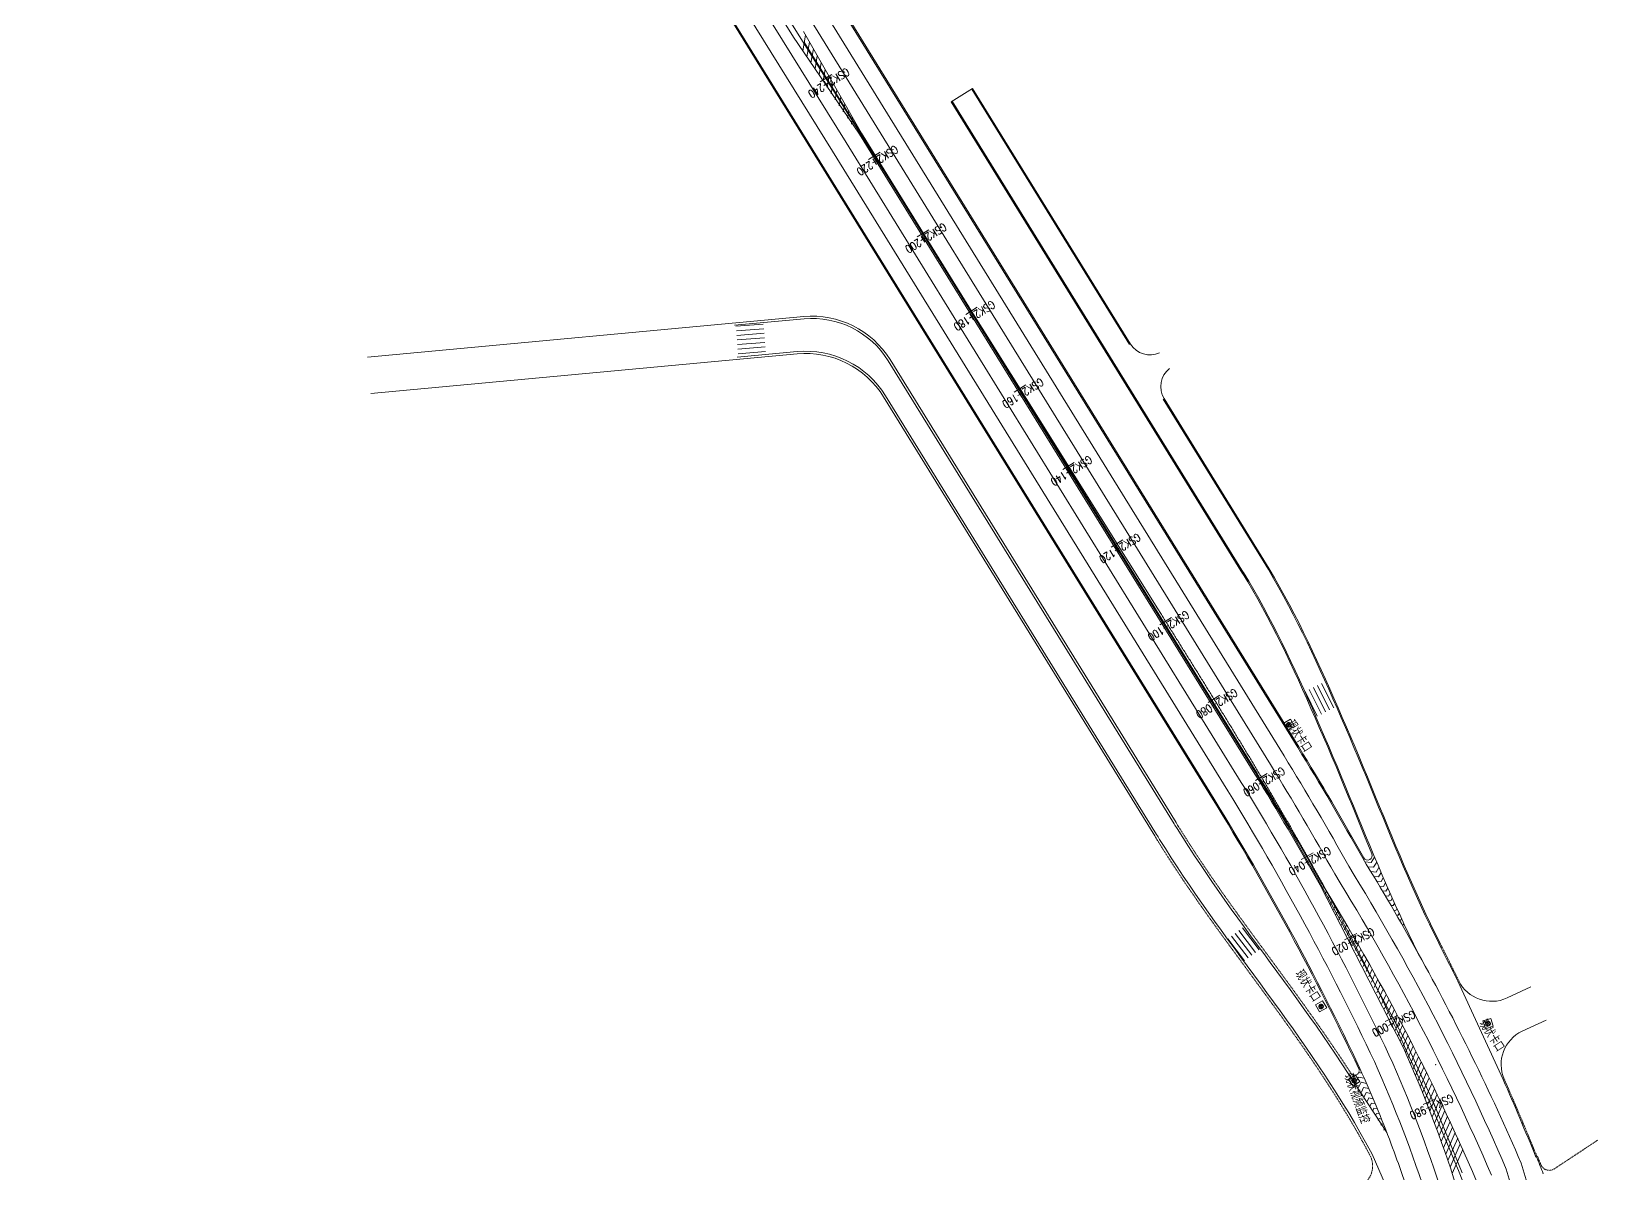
# Model space of a CAD drawing. Header units: millimetres. Extents: x 523446 to 528898, y 388189 to 392165.
# Drawn here: x 525027.2 to 525369.6, y 389219.9 to 389469.7 of the extents above; entities that cross this region are included whole.
import ezdxf
from ezdxf.enums import TextEntityAlignment as Align

# ---------------------------------------------------------------- set-up
doc = ezdxf.new("R2010")
doc.units = ezdxf.units.MM
doc.header["$PDSIZE"] = 5
for name, pattern in [('ACAD_ISO03W100', [30, 12, -18]), ('ACAD_ISO04W100', [30, 24, -3, 0, -3]), ('白色虚线3米', [6, 3, -3])]:
    doc.linetypes.add(name, pattern=pattern)
for name, color, linetype, lineweight in [('0-现状交通设施2018', 7, 'Continuous', 0), ('0-现状信号灯', 7, 'Continuous', 40), ('000-scy-车道标线(实)', 7, 'Continuous', 40), ('人行横道', 7, 'Continuous', 30)]:
    doc.layers.add(name, color=color, linetype=linetype, lineweight=lineweight)
for name, color, linetype in [('000-scy-护栏', 160, 'ACAD_ISO03W100'), ('000-scy-道路标线', 122, '白色虚线3米'), ('GSS-标注路线桩号', 7, 'Continuous'), ('MEDS道路平面中线-GSS', 7, 'Continuous'), ('车行道边线', 5, 'ACAD_ISO04W100')]:
    doc.layers.add(name, color=color, linetype=linetype)
doc.styles.add('HZTXT_S', font='TXT_S.shx', dxfattribs={"width": 0.75, "bigfont": 'HZTXT.shx'})
doc.styles.add('MEDS', font='TXT_S.SHX', dxfattribs={"width": 0.75, "bigfont": 'hztxt.shx'})

# ---------------------------------------------------------------- blocks, each defined once
blk = doc.blocks.new('7')
at = {"layer": '0-现状信号灯', "linetype": 'Continuous', "lineweight": 0, "ltscale": 0.005}
for p, q in [((525414.9, 388753.36), (525416.62, 388753.9)), ((525415.44, 388751.64), (525414.9, 388753.36)), ((525417.16, 388752.19), (525415.44, 388751.64)), ((525415.94, 388753.28), (525415.56, 388752.55)), ((525416.18, 388753.26), (525415.71, 388752.36)), ((525416.37, 388753.15), (525415.92, 388752.27)), ((525416.51, 388752.92), (525416.18, 388752.28)), ((525416.62, 388753.9), (525417.16, 388752.19))]:
    blk.add_line(p, q, dxfattribs=at)
blk.add_ellipse((525416.02, 388752.77), major_axis=(0.365, 0.365), ratio=1, start_param=3.156470216024712, end_param=9.439655523204298, dxfattribs=at)

msp = doc.modelspace()

# ---------------------------------------------------------------- linework, layer by layer
at = {"layer": '000-scy-护栏', "linetype": 'ByBlock', "lineweight": 0, "ltscale": 0.2}
msp.add_lwpolyline([(525196.14, 389467.29), (525206.86, 389449.93), (525210.56, 389443.95), (525221.96, 389425.48), (525294.99, 389307.24), (525301.71, 389296.08), (525309.36, 389282.66), (525309.36, 389282.66), (525327.54, 389248.86), (525333.68, 389235.46), (525333.68, 389235.46), (525339.98, 389220.13)], dxfattribs=at)
at = {"layer": '000-scy-车道标线(实)', "color": 7, "linetype": 'ByBlock', "lineweight": 0}
msp.add_line((525201.37, 389459.77), (525200.52, 389459.25), dxfattribs=at)
at = {"layer": '000-scy-车道标线(实)', "color": 4, "linetype": 'ByBlock', "lineweight": 0, "ltscale": 0.5}
for points in [[(525165.9, 389536.71), (525304.01, 389313.09)], [(525147.6, 389525.42), (525285.72, 389301.79)], [(525193.8, 389468.37), (525188.73, 389476.48)], [(525208.23, 389447.17), (525193.66, 389468.6)], [(525208.67, 389447.42), (525195.94, 389469.66)], [(525228.49, 389454.39), (525292.17, 389351.3)], [(525232.73, 389457.05), (525267.24, 389401.17)], [(525196.08, 389406.81), (525180.85, 389405.4)], [(525194.57, 389399.64), (525181.49, 389398.43)], [(525214.47, 389397.64), (525277, 389296.4)], [(525213.9, 389390), (525273.17, 389294.04)], [(525274.6, 389389.26), (525296.42, 389353.93)], [(525296.42, 389353.93), (525297.59, 389352.01), (525298.73, 389350.07), (525299.84, 389348.12), (525300.93, 389346.15), (525301.99, 389344.17), (525303.04, 389342.17), (525304.06, 389340.16), (525305.07, 389338.14), (525306.06, 389336.11), (525307.03, 389334.07), (525307.99, 389332.02), (525308.94, 389329.96), (525309.87, 389327.9), (525310.8, 389325.82), (525311.72, 389323.75), (525312.63, 389321.67), (525313.53, 389319.58), (525314.46, 389317.43), (525315.39, 389315.27), (525316.31, 389313.1), (525317.22, 389310.93), (525318.12, 389308.76), (525319.02, 389306.59), (525319.91, 389304.42), (525320.8, 389302.24), (525321.69, 389300.07), (525322.58, 389297.91), (525323.47, 389295.74), (525324.37, 389293.58), (525325.26, 389291.43), (525326.17, 389289.28), (525327.08, 389287.14), (525328, 389285), (525328.94, 389282.87), (525329.88, 389280.75), (525330.84, 389278.64), (525331.82, 389276.53), (525332.81, 389274.44), (525334.86, 389270.28)], [(525292.15, 389351.33), (525293.29, 389349.44), (525294.4, 389347.57), (525295.48, 389345.67), (525296.54, 389343.76), (525297.58, 389341.82), (525298.6, 389339.88), (525299.6, 389337.91), (525300.59, 389335.93), (525301.56, 389333.94), (525302.51, 389331.93), (525303.46, 389329.92), (525304.39, 389327.89), (525305.31, 389325.85), (525306.23, 389323.8), (525307.14, 389321.74), (525308.04, 389319.67), (525308.94, 389317.59), (525309.87, 389315.45), (525310.79, 389313.31), (525311.7, 389311.16), (525312.61, 389309.01), (525313.5, 389306.85), (525314.4, 389304.68), (525315.29, 389302.51), (525316.18, 389300.35), (525317.07, 389298.18), (525317.96, 389296.01), (525318.85, 389293.84), (525319.75, 389291.67), (525320.65, 389289.5), (525321.56, 389287.33), (525322.49, 389285.17), (525323.42, 389283), (525324.36, 389280.85), (525325.32, 389278.7), (525326.3, 389276.55), (525327.29, 389274.41), (525328.31, 389272.26), (525330.37, 389268.07)], [(525277.62, 389295.39), (525278.87, 389293.38), (525280.13, 389291.41), (525281.41, 389289.44), (525282.72, 389287.48), (525284.04, 389285.53), (525285.38, 389283.58), (525286.73, 389281.64), (525288.11, 389279.69), (525289.49, 389277.75), (525290.89, 389275.81), (525292.3, 389273.87), (525293.72, 389271.92), (525295.15, 389269.97), (525296.58, 389268.02), (525298.02, 389266.07), (525299.47, 389264.1), (525300.91, 389262.13), (525302.35, 389260.15), (525303.79, 389258.17), (525305.23, 389256.17), (525306.66, 389254.16), (525308.09, 389252.15), (525309.5, 389250.11), (525310.91, 389248.07), (525312.3, 389246.02), (525313.68, 389243.94), (525323.49, 389228.88)], [(525273.8, 389293.01), (525275.07, 389290.98), (525276.35, 389288.97), (525277.65, 389286.97), (525278.98, 389284.98), (525280.32, 389283), (525281.68, 389281.02), (525283.05, 389279.05), (525284.44, 389277.09), (525285.84, 389275.13), (525287.25, 389273.17), (525288.66, 389271.22), (525290.09, 389269.27), (525291.52, 389267.31), (525292.96, 389265.36), (525294.4, 389263.4), (525295.84, 389261.44), (525297.28, 389259.48), (525298.71, 389257.51), (525300.15, 389255.53), (525301.57, 389253.55), (525302.99, 389251.56), (525304.4, 389249.56), (525305.8, 389247.55), (525307.19, 389245.54), (525308.56, 389243.51), (525309.92, 389241.47), (525311.26, 389239.42), (525312.58, 389237.35), (525313.88, 389235.27), (525315.15, 389233.18), (525316.4, 389231.08), (525317.62, 389228.96), (525318.82, 389226.82), (525320.25, 389224.15)], [(525327.1, 389247.41), (525308.88, 389282.96)]]:
    msp.add_lwpolyline(points, dxfattribs=at)
at = {"layer": '000-scy-车道标线(实)', "color": 4, "linetype": 'ByBlock', "lineweight": 0}
for points in [[(525195.82, 389465.43), (525196.41, 389468.84)], [(525196.71, 389464.12), (525197.26, 389467.34)], [(525197.6, 389462.81), (525198.12, 389465.85)], [(525198.49, 389461.5), (525198.98, 389464.35)], [(525199.38, 389460.19), (525199.84, 389462.85)], [(525200.27, 389458.86), (525200.7, 389461.35)], [(525201.13, 389457.37), (525201.55, 389459.85)], [(525202.01, 389456.04), (525202.41, 389458.35)], [(525202.9, 389454.71), (525203.27, 389456.85)], [(525203.79, 389453.37), (525204.13, 389455.35)], [(525204.67, 389452.04), (525204.99, 389453.85)], [(525205.56, 389450.71), (525205.84, 389452.36)], [(525206.45, 389449.37), (525206.7, 389450.86)], [(525318.66, 389288.09), (525320.06, 389287.97), (525320.77, 389289.15)], [(525319.35, 389287.02), (525320.6, 389286.91), (525321.27, 389288.03)], [(525319.99, 389285.96), (525321.14, 389285.86), (525321.75, 389286.89)], [(525320.63, 389284.9), (525321.68, 389284.81), (525322.24, 389285.75)], [(525321.27, 389283.85), (525322.22, 389283.76), (525322.72, 389284.62)], [(525321.91, 389282.79), (525322.76, 389282.71), (525323.21, 389283.48)], [(525309.66, 389282.76), (525309.38, 389282.12)], [(525310.29, 389281.72), (525309.98, 389281.02)], [(525310.93, 389280.68), (525310.59, 389279.91)], [(525311.56, 389279.63), (525311.2, 389278.8)], [(525322.54, 389281.73), (525323.29, 389281.66), (525323.7, 389282.35)], [(525323.16, 389280.67), (525323.83, 389280.61), (525324.2, 389281.23)], [(525323.79, 389279.61), (525324.37, 389279.56), (525324.69, 389280.11)], [(525312.19, 389278.58), (525311.8, 389277.69)], [(525312.82, 389277.53), (525312.4, 389276.57)], [(525313.45, 389276.47), (525313, 389275.45)], [(525324.41, 389278.56), (525324.91, 389278.51), (525325.19, 389278.99)], [(525325.02, 389277.5), (525325.45, 389277.46), (525325.7, 389277.88)], [(525325.64, 389276.44), (525325.99, 389276.41), (525326.2, 389276.77)], [(525314.08, 389275.42), (525313.58, 389274.27)], [(525314.7, 389274.35), (525314.2, 389273.21)], [(525315.33, 389273.29), (525314.8, 389272.08)], [(525326.25, 389275.39), (525326.52, 389275.36), (525326.71, 389275.67)], [(525326.85, 389274.33), (525327.06, 389274.31), (525327.22, 389274.57)], [(525315.95, 389272.22), (525315.39, 389270.95)], [(525316.57, 389271.15), (525315.99, 389269.81)], [(525317.19, 389270.07), (525316.58, 389268.68)], [(525317.81, 389268.99), (525317.17, 389267.53)], [(525318.43, 389267.91), (525317.76, 389266.39)], [(525319.04, 389266.82), (525318.35, 389265.24)], [(525319.66, 389265.73), (525318.94, 389264.09)], [(525320.27, 389264.64), (525319.52, 389262.94)], [(525320.88, 389263.54), (525320.11, 389261.78)], [(525321.49, 389262.44), (525320.69, 389260.62)], [(525322.1, 389261.34), (525321.27, 389259.45)], [(525322.7, 389260.23), (525321.85, 389258.29)], [(525323.31, 389259.12), (525322.43, 389257.12)], [(525323.91, 389258), (525323.01, 389255.94)], [(525324.51, 389256.88), (525323.58, 389254.76)], [(525325.11, 389255.76), (525324.16, 389253.58)], [(525325.71, 389254.64), (525324.73, 389252.4)], [(525326.31, 389253.51), (525325.3, 389251.21)], [(525326.9, 389252.37), (525325.87, 389250.02)], [(525327.49, 389251.24), (525326.43, 389248.82)], [(525328.09, 389250.1), (525327, 389247.63)], [(525328.68, 389248.95), (525327.56, 389246.4)], [(525329.26, 389247.8), (525328.1, 389245.16)], [(525329.85, 389246.65), (525328.65, 389243.91)], [(525330.43, 389245.49), (525329.19, 389242.66)], [(525315.4, 389241.75), (525315.54, 389242.04)], [(525317.19, 389243.1), (525317.56, 389243.03)], [(525317.4, 389242.04), (525318.07, 389241.9)], [(525331.02, 389244.33), (525329.73, 389241.4)], [(525331.6, 389243.17), (525330.26, 389240.13)], [(525332.18, 389242), (525330.79, 389238.85)], [(525316.04, 389240.76), (525316.35, 389241.41)], [(525316.67, 389239.77), (525317.28, 389241.04), (525318.56, 389240.78)], [(525317.3, 389238.76), (525317.85, 389239.91), (525319.06, 389239.66)], [(525317.93, 389237.76), (525318.41, 389238.77), (525319.54, 389238.54)], [(525332.76, 389240.83), (525331.32, 389237.56)], [(525333.33, 389239.65), (525331.84, 389236.26)], [(525333.91, 389238.47), (525332.36, 389234.95)], [(525318.55, 389236.74), (525318.98, 389237.63), (525320.02, 389237.42)], [(525319.17, 389235.72), (525319.54, 389236.5), (525320.49, 389236.3)], [(525319.78, 389234.69), (525320.11, 389235.36), (525320.96, 389235.19)], [(525334.48, 389237.29), (525332.88, 389233.64)], [(525335.05, 389236.1), (525333.39, 389232.31)], [(525320.4, 389233.65), (525320.67, 389234.23), (525321.42, 389234.07)], [(525321, 389232.6), (525321.24, 389233.09), (525321.87, 389232.96)], [(525321.61, 389231.55), (525321.8, 389231.95), (525322.32, 389231.85)], [(525335.62, 389234.91), (525333.89, 389230.98)], [(525336.18, 389233.71), (525334.4, 389229.64)], [(525336.75, 389232.51), (525334.9, 389228.28)], [(525322.21, 389230.49), (525322.37, 389230.82), (525322.76, 389230.74)], [(525322.81, 389229.42), (525322.93, 389229.68), (525323.2, 389229.63)], [(525337.31, 389231.31), (525335.39, 389226.92)], [(525337.87, 389230.1), (525335.88, 389225.55)], [(525338.43, 389228.88), (525336.36, 389224.16)], [(525338.99, 389227.66), (525336.84, 389222.77)], [(525339.55, 389226.44), (525337.32, 389221.36)], [(525340.1, 389225.22), (525337.79, 389219.95)]]:
    msp.add_lwpolyline(points, dxfattribs=at)
at = {"layer": '000-scy-车道标线(实)', "color": 30, "linetype": 'ByBlock', "lineweight": 0, "ltscale": 0.5}
for points in [[(525208.66, 389447.44), (525295.05, 389307.55)], [(525208.23, 389447.17), (525294.63, 389307.29)]]:
    msp.add_lwpolyline(points, dxfattribs=at)
at = {"layer": '000-scy-车道标线(实)', "color": 4, "linetype": 'ByBlock', "lineweight": 0, "ltscale": 0.5}
for points in [[(525214.47, 389397.64, 0.284859), (525196.08, 389406.81)], [(525213.9, 389390, 0.284859), (525194.57, 389399.64, 0.284859)], [(525318.22, 389288.86, 0.011497), (525304.01, 389313.09)], [(525317.6, 389242.94, 0.02842), (525285.72, 389301.79)], [(525330.37, 389268.07, 0.011786), (525318.22, 389288.86)], [(525343.12, 389218.24, 0.036855), (525309.04, 389283.76)], [(525338.98, 389261.98, 0.003756), (525334.86, 389270.28)], [(525338.72, 389217.09, 0.028922), (525327.1, 389247.41)], [(525324.44, 389226.39, 0.015937), (525317.6, 389242.94)], [(525356.1, 389223.5, 0.007476), (525348.93, 389240.49)], [(525329.22, 389212.62, 0.012979), (525324.44, 389226.39)], [(525356.1, 389223.5, 0.000148), (525355.96, 389223.83, 0.000148)]]:
    msp.add_lwpolyline(points, format="xyb", dxfattribs=at)
at = {"layer": '000-scy-车道标线(实)', "color": 30, "linetype": 'ByBlock', "lineweight": 0, "ltscale": 0.5}
for points in [[(525308.88, 389282.96, 0.011758), (525294.63, 389307.29)], [(525309.28, 389283.27, 0.011723), (525295.05, 389307.55)]]:
    msp.add_lwpolyline(points, format="xyb", dxfattribs=at)
at = {"layer": '000-scy-车道标线(实)', "linetype": 'ByBlock', "lineweight": 0}
for points in [[(525273.81, 389293.01, 0.000526), (525273.17, 389294.04, 0.000526)], [(525277.64, 389295.37, 0.000526), (525277, 389296.4)]]:
    msp.add_lwpolyline(points, format="xyb", dxfattribs=at)
at = {"layer": '000-scy-车道标线(实)', "color": 4, "linetype": 'ByBlock', "lineweight": 0, "ltscale": 0.5}
msp.add_arc((524784.5, 388992.2), 616.75, 21.66708, 22.03047, dxfattribs=at)
at = {"layer": '000-scy-车道标线(实)', "color": 4, "linetype": 'ByBlock', "lineweight": 0}
msp.add_point((525334.2, 389243.75), dxfattribs=at)
msp.add_point((525334.2, 389243.75), dxfattribs=at)
at = {"layer": '000-scy-道路标线', "linetype": 'ByBlock', "lineweight": 0, "flags": 128}
for points in [[(525027.15, 389718.74), (525027.15, 389718.74, 0.000172), (525059.34, 389677.54, -0.019751), (525133.47, 389574.46, -0.006988), (525159.94, 389533.04), (525298.06, 389309.41, -0.010354), (525312.1, 389285.46, -0.03685), (525346.37, 389219.56)], [(525349.61, 389220.87, 0.036839), (525315.16, 389287.16, 0.010515), (525301.04, 389311.25), (525162.92, 389534.88, 0.007056), (525136.39, 389576.39, 0.019792), (525062.09, 389679.69), (525029.77, 389720.78)], [(525028.85, 389698.29), (525050.47, 389670.61, -0.027466), (525150.37, 389527.12), (525202.28, 389443.5), (525288.7, 389303.63, -0.028193), (525320.77, 389244.43, -0.028481), (525332.46, 389213.93)], [(525031.6, 389700.45), (525053.23, 389672.77, -0.027483), (525153.35, 389528.96), (525205.26, 389445.34), (525291.68, 389305.47, -0.028213), (525323.94, 389245.92, -0.028051), (525335.71, 389215.24)], [(525352.86, 389222.18, 0.024664), (525330.37, 389268.07)], [(525368.48, 389176.08, 0.009932), (525360.72, 389199.13, -0.025984), (525352.85, 389222.2)], [(525365.14, 389175.03, 0.009993), (525357.37, 389198.09, -0.026477), (525349.6, 389220.89)]]:
    msp.add_lwpolyline(points, format="xyb", dxfattribs=at)
for points in [[(525348.93, 389240.49), (525338.98, 389261.98)], [(525325.88, 389211.27), (525320.25, 389224.15)]]:
    msp.add_lwpolyline(points, dxfattribs=at)
at = {"layer": 'GSS-标注路线桩号', "color": 7, "linetype": 'ByBlock', "lineweight": 0}
for p, q in [((525202.14, 389460.21), (525199.6, 389458.62)), ((525212.75, 389443.25), (525210.21, 389441.66)), ((525223.36, 389426.3), (525220.81, 389424.71)), ((525233.96, 389409.34), (525231.42, 389407.75)), ((525244.57, 389392.38), (525242.02, 389390.79)), ((525255.17, 389375.43), (525252.63, 389373.84)), ((525265.78, 389358.47), (525263.23, 389356.88)), ((525276.38, 389341.51), (525273.84, 389339.92)), ((525286.95, 389324.52), (525284.4, 389322.95)), ((525297.34, 389307.4), (525294.76, 389305.87)), ((525307.38, 389290.06), (525304.76, 389288.6)), ((525316.91, 389272.43), (525314.24, 389271.04)), ((525325.84, 389254.48), (525323.14, 389253.19)), ((525334.18, 389236.24), (525331.43, 389235.04))]:
    msp.add_line(p, q, dxfattribs=at)
at = {"layer": 'MEDS道路平面中线-GSS', "color": 4, "linetype": 'ByBlock', "lineweight": 0}
msp.add_line((525273.44, 389343.39), (525166.93, 389513.68), dxfattribs=at)
at = {"layer": 'MEDS道路平面中线-GSS', "color": 6, "linetype": 'ByBlock', "lineweight": 0}
msp.add_lwpolyline([(525273.44, 389343.39), (525274.06, 389342.4, -0.000008), (525274.68, 389341.41, -0.000016), (525275.29, 389340.42, -0.000024), (525275.91, 389339.43, -0.000032), (525276.53, 389338.44, -0.000041), (525277.15, 389337.45, -0.000049), (525277.77, 389336.46, -0.000057), (525278.39, 389335.47, -0.000065), (525279, 389334.48, -0.000073), (525279.62, 389333.49, -0.000081), (525280.24, 389332.5, -0.000089), (525280.85, 389331.51, -0.000097), (525281.47, 389330.52, -0.000105), (525282.09, 389329.53, -0.000113), (525282.7, 389328.54, -0.000122), (525283.32, 389327.55, -0.00013), (525283.93, 389326.56, -0.000138), (525284.54, 389325.57, -0.000146), (525285.16, 389324.57, -0.000154), (525285.77, 389323.58, -0.000162), (525286.38, 389322.59, -0.00017), (525286.99, 389321.59, -0.000178), (525287.6, 389320.6, -0.000186), (525288.21, 389319.6, -0.000194), (525288.82, 389318.61, -0.000203), (525289.43, 389317.61, -0.000211), (525290.04, 389316.62, -0.000219), (525290.64, 389315.62, -0.000227), (525291.25, 389314.62, -0.000235), (525291.85, 389313.63, -0.000243), (525292.46, 389312.63, -0.000251), (525293.06, 389311.63, -0.000259), (525293.66, 389310.63, -0.000267), (525294.26, 389309.63, -0.000275), (525294.86, 389308.63, -0.000284), (525295.46, 389307.63, -0.000292), (525296.06, 389306.62, -0.0003), (525296.65, 389305.62, -0.000308), (525297.25, 389304.62, -0.000316), (525297.84, 389303.61, -0.000324), (525298.43, 389302.61, -0.000332), (525299.02, 389301.6, -0.00034), (525299.61, 389300.59, -0.000348), (525300.2, 389299.59, -0.000356), (525300.79, 389298.58, -0.000365), (525301.37, 389297.57, -0.000373), (525301.96, 389296.56, -0.000381), (525302.54, 389295.55, -0.000389), (525303.12, 389294.54, -0.000397), (525303.7, 389293.52, -0.000405), (525304.28, 389292.51, -0.000413), (525304.85, 389291.49, -0.000421), (525305.43, 389290.48, -0.000429), (525306, 389289.46, -0.000438), (525306.57, 389288.44, -0.000446), (525307.14, 389287.43, -0.000454), (525307.7, 389286.41, -0.000462), (525308.27, 389285.38, -0.00047), (525308.83, 389284.36, -0.000486), (525309.39, 389283.34)], format="xyb", dxfattribs=at)
at = {"layer": 'MEDS道路平面中线-GSS', "color": 233, "linetype": 'ByBlock', "lineweight": 0}
msp.add_arc((524783.01, 388995.38), 600, 20.82037, 28.68113, dxfattribs=at)
at = {"layer": '人行横道', "color": 4, "linetype": 'ByBlock', "lineweight": 0}
for points in [[(525181.2, 389405.18), (525187.18, 389405.66)], [(525181.28, 389404.19), (525187.26, 389404.66)], [(525181.36, 389403.19), (525187.34, 389403.67)], [(525181.44, 389402.19), (525187.42, 389402.67)], [(525181.52, 389401.19), (525187.5, 389401.67)], [(525181.59, 389400.2), (525187.58, 389400.68)], [(525181.67, 389399.2), (525187.66, 389399.68)], [(525308.28, 389319.97), (525305.63, 389325.36)], [(525309.18, 389320.41), (525306.53, 389325.8)], [(525310.08, 389320.86), (525307.43, 389326.24)], [(525310.97, 389321.3), (525308.33, 389326.68)], [(525311.87, 389321.74), (525309.22, 389327.12)], [(525294.76, 389268.28), (525291.14, 389273.06)], [(525295.56, 389268.88), (525291.94, 389273.67)], [(525292.37, 389266.47), (525288.75, 389271.25)], [(525293.17, 389267.07), (525289.55, 389271.86)], [(525293.96, 389267.68), (525290.34, 389272.46)]]:
    msp.add_lwpolyline(points, dxfattribs=at)
at = {"layer": '车行道边线', "linetype": 'Continuous', "lineweight": 0, "ltscale": 0.04}
for p, q in [((525166.11, 389536.85), (525304.23, 389313.22)), ((525147.39, 389525.29), (525285.51, 389301.66)), ((525228.28, 389454.26), (525232.94, 389457.18)), ((525228.28, 389454.26), (525291.95, 389351.17)), ((525232.94, 389457.18), (525267.45, 389401.3)), ((525196.04, 389407.31), (525100.67, 389398.46)), ((525194.61, 389399.14), (525101.41, 389390.5)), ((525214.9, 389397.9), (525277.43, 389296.67)), ((525213.48, 389389.74), (525272.75, 389293.78)), ((525274.81, 389389.39), (525296.63, 389354.06)), ((525349.78, 389258.34), (525354.97, 389260.76)), ((525353.09, 389251.06), (525358.35, 389253.51))]:
    msp.add_line(p, q, dxfattribs=at)
at = {"layer": '车行道边线', "lineweight": 0}
msp.add_line((525369.58, 389227.24), (525360.11, 389220.97), dxfattribs=at).dxf.unprotected_set("ltscale", 0)
at = {"layer": '车行道边线', "linetype": 'Continuous', "lineweight": 0, "ltscale": 0.04, "flags": 128}
for points in [[(525296.63, 389354.06), (525297.8, 389352.14), (525298.94, 389350.2), (525300.06, 389348.24), (525301.15, 389346.27), (525302.22, 389344.28), (525303.26, 389342.29), (525304.29, 389340.28), (525305.29, 389338.25), (525306.29, 389336.22), (525307.26, 389334.18), (525308.22, 389332.13), (525309.17, 389330.07), (525310.1, 389328), (525311.03, 389325.93), (525311.94, 389323.85), (525312.85, 389321.77), (525313.76, 389319.68), (525314.69, 389317.53), (525315.62, 389315.37), (525316.54, 389313.2), (525317.45, 389311.03), (525318.35, 389308.86), (525319.25, 389306.68), (525320.14, 389304.51), (525321.03, 389302.34), (525321.92, 389300.17), (525322.81, 389298), (525323.7, 389295.84), (525324.6, 389293.68), (525325.49, 389291.53), (525326.4, 389289.38), (525327.31, 389287.23), (525328.23, 389285.1), (525329.17, 389282.97), (525330.11, 389280.85), (525331.07, 389278.74), (525332.05, 389276.64), (525333.04, 389274.55), (525335.08, 389270.39)], [(525291.93, 389351.2), (525293.08, 389349.31), (525294.18, 389347.44), (525295.26, 389345.55), (525296.32, 389343.64), (525297.36, 389341.71), (525298.38, 389339.76), (525299.38, 389337.8), (525300.36, 389335.82), (525301.33, 389333.83), (525302.29, 389331.83), (525303.23, 389329.81), (525304.16, 389327.78), (525305.09, 389325.74), (525306, 389323.7), (525306.91, 389321.64), (525307.81, 389319.57), (525308.71, 389317.49), (525309.64, 389315.35), (525310.56, 389313.21), (525311.47, 389311.06), (525312.38, 389308.91), (525313.27, 389306.75), (525314.17, 389304.59), (525315.06, 389302.42), (525315.95, 389300.25), (525316.83, 389298.08), (525317.73, 389295.91), (525318.62, 389293.74), (525320.23, 389289.85)]]:
    msp.add_lwpolyline(points, dxfattribs=at)
at = {"layer": '车行道边线', "lineweight": 0, "flags": 128}
for points in [[(525278.05, 389295.65), (525279.3, 389293.65), (525280.55, 389291.68), (525281.83, 389289.72), (525283.13, 389287.76), (525284.45, 389285.81), (525285.79, 389283.87), (525287.14, 389281.92), (525288.51, 389279.98), (525289.9, 389278.04), (525291.3, 389276.1), (525292.71, 389274.16), (525294.13, 389272.22), (525295.55, 389270.27), (525296.99, 389268.32), (525298.43, 389266.36), (525299.87, 389264.4), (525301.31, 389262.43), (525302.76, 389260.45), (525304.2, 389258.46), (525305.64, 389256.46), (525307.07, 389254.45), (525308.5, 389252.43), (525309.91, 389250.4), (525311.32, 389248.35), (525312.72, 389246.29), (525314.1, 389244.22), (525315.63, 389241.87)], [(525273.38, 389292.75), (525274.64, 389290.72), (525275.93, 389288.7), (525277.24, 389286.69), (525278.56, 389284.7), (525279.91, 389282.71), (525281.27, 389280.74), (525282.64, 389278.76), (525284.03, 389276.8), (525285.43, 389274.84), (525286.84, 389272.88), (525288.26, 389270.92), (525289.69, 389268.97), (525291.12, 389267.02), (525292.56, 389265.06), (525293.99, 389263.1), (525295.43, 389261.14), (525296.87, 389259.18), (525298.31, 389257.21), (525299.74, 389255.24), (525301.17, 389253.26), (525302.58, 389251.27), (525303.99, 389249.27), (525305.39, 389247.27), (525306.78, 389245.25), (525308.15, 389243.23), (525309.5, 389241.19), (525310.84, 389239.14), (525312.16, 389237.08), (525313.45, 389235.01), (525314.72, 389232.93), (525315.97, 389230.82), (525317.19, 389228.71), (525318.38, 389226.58), (525319.81, 389223.91)]]:
    msp.add_lwpolyline(points, dxfattribs=at).dxf.unprotected_set("ltscale", 0)
at = {"layer": '车行道边线', "linetype": 'Continuous', "lineweight": 0, "ltscale": 0.04}
for centre, radius, start, end in [((525197.88, 389387.39), 20, 31.7003, 95.3006), ((525271.71, 389403.93), 5, 211.7003, 294.7291), ((525196.46, 389379.23), 20, 31.7003, 95.3006), ((525279.07, 389392.02), 5, 128.4062, 211.7003), ((524784.38, 388992.15), 611, 29.06557, 31.7003), ((524784.38, 388992.15), 589, 25.18871, 31.7003), ((524784.38, 388992.15), 579.5, 31.57977, 31.7003), ((524784.38, 388992.15), 574, 31.57977, 31.7003), ((525319.31, 389289.47), 1, 209.0656, 22.6342)]:
    msp.add_arc(centre, radius, start, end, dxfattribs=at)
at = {"layer": '车行道边线', "lineweight": 0}
for centre, radius, start, end in [((524784.38, 388992.15), 617, 25.9442, 26.80512), ((525316.47, 389242.41), 1, 212.5868, 25.1887), ((524784.38, 388992.15), 617, 22.03047, 23.7439), ((525315.38, 389221.6), 5, 292.8743, 27.5266), ((524784.38, 388992.15), 617, 22.03047, 22.06838), ((524784.5, 388992.2), 617, 21.85604, 22.03047), ((524784.5, 388992.2), 617, 21.85604, 22.03047), ((525359, 389222.64), 2, 201.856, 303.4899)]:
    msp.add_arc(centre, radius, start, end, dxfattribs=at).dxf.unprotected_set("ltscale", 0)
at = {"layer": '车行道边线', "linetype": 'Continuous', "lineweight": 0}
for centre, start, end in [((525346.4, 389265.59), 205.9442, 295.0271), ((525356.48, 389243.81), 115.0271, 203.7439)]:
    msp.add_arc(centre, 8, start, end, dxfattribs=at).dxf.unprotected_set("ltscale", 0)

# ---------------------------------------------------------------- block references
at = {"layer": '0-现状交通设施2018', "color": 6, "linetype": 'ByBlock', "lineweight": 0}
for p, rotation in [((99033.07, -106146.86), 12.79566486529165), ((99040.11, -106208.4), 12.79566486529165), ((131461.31, -132361.98), 16.44646571838243)]:
    msp.add_blockref('7', p, dxfattribs=dict(at, rotation=rotation))
msp.add_blockref('7', (-70.41, 499.97), dxfattribs=at)

# ---------------------------------------------------------------- texts
at = {"layer": '0-现状交通设施2018', "linetype": 'ByBlock', "lineweight": 0, "style": 'HZTXT_S', "width": 0.7}
for s, rotation, p in [('现状卡口', 302.8773, (525306.29, 389312.41)), ('现状卡口', 302.8773, (525308.21, 389257.81)), ('现状卡口', 302.8773, (525348.43, 389246.91)), ('现状视频监控', 289.9188, (525318.81, 389230.99))]:
    msp.add_text(s, height=2, rotation=rotation, dxfattribs=at).set_placement(p, align=Align.MIDDLE_RIGHT)
at = {"layer": 'GSS-标注路线桩号', "color": 7, "linetype": 'ByBlock', "lineweight": 0, "style": 'MEDS', "width": 0.8}
for s, rotation, p in [('GSK2+240', 212.0234, (525201.52, 389458.38)), ('GSK2+220', 212.0234, (525212.13, 389441.42)), ('GSK2+200', 212.0234, (525222.73, 389424.46)), ('GSK2+180', 212.0234, (525233.34, 389407.51)), ('GSK2+160', 212.0234, (525243.94, 389390.55)), ('GSK2+140', 212.0234, (525254.55, 389373.59)), ('GSK2+120', 212.0234, (525265.15, 389356.64)), ('GSK2+100', 212.0168, (525275.76, 389339.68)), ('GSK2+080', 211.6582, (525286.32, 389322.69)), ('GSK2+060', 210.7539, (525296.68, 389305.58)), ('GSK2+040', 209.3029, (525306.67, 389288.26)), ('GSK2+020', 207.4253, (525316.14, 389270.65)), ('GSK2+000', 205.5154, (525325.02, 389252.73)), ('GSK1+980', 203.6056, (525333.29, 389234.52))]:
    msp.add_text(s, height=1.75, rotation=rotation, dxfattribs=at).set_placement(p, align=Align.MIDDLE)

doc.saveas('drawing.dxf')
